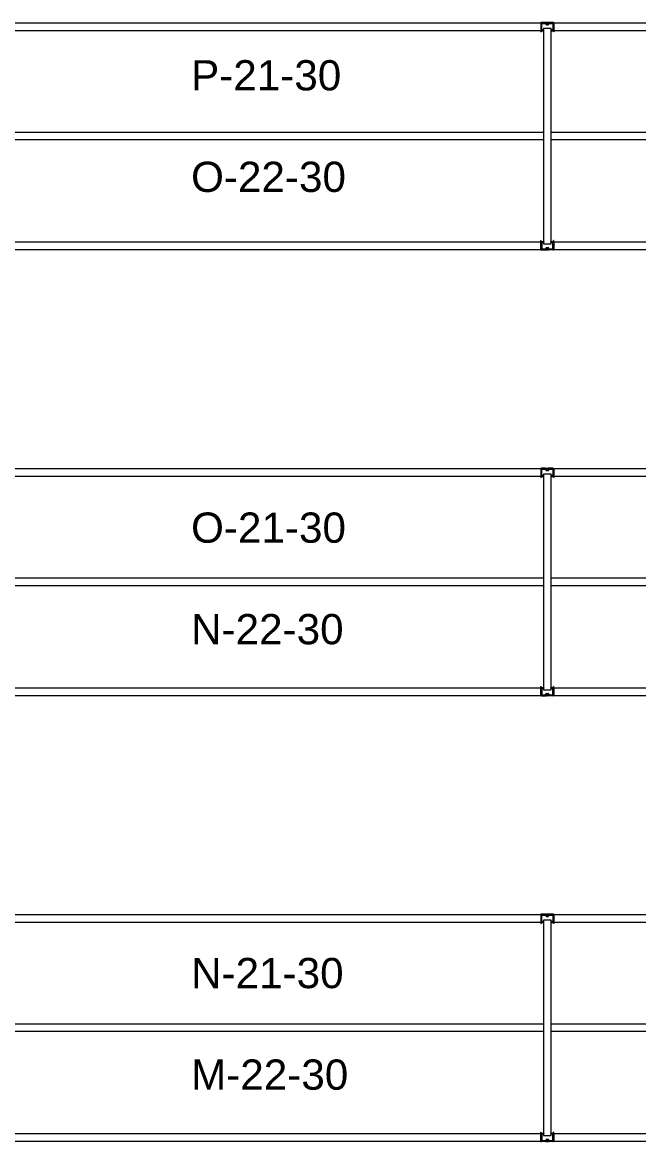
# Model space of a CAD drawing. Header units: inches. Extents: x 2743 to 10591, y -1604 to 5792.
# Drawn here: x 3132.8 to 3295.9, y 609.6 to 905.8 of the extents above; entities that cross this region are included whole.
import ezdxf

# ---------------------------------------------------------------- set-up
doc = ezdxf.new("R2010")
doc.units = ezdxf.units.IN
doc.header["$LTSCALE"] = 0.1875
doc.header["$MEASUREMENT"] = 0
for name, color, linetype, lineweight in [('22 Dimension', 7, 'Continuous', 5), ('32 Echelle', 160, 'Continuous', 15), ('33 Poutre', 30, 'Continuous', 15)]:
    doc.layers.add(name, color=color, linetype=linetype, lineweight=lineweight)
doc.styles.add('arial', font='')
doc.styles.get('arial').set_extended_font_data('Arial')

msp = doc.modelspace()

# ---------------------------------------------------------------- hatches: boundary and pattern name
at = {"layer": '32 Echelle'}
for points in [[(3270.70882, 903.49574), (3270.70882, 903.68324), (3270.52132, 903.68324)], [(3270.70882, 903.49574), (3270.70882, 903.68324), (3270.52132, 903.68324)], [(3272.70882, 903.49574), (3272.70882, 903.68324), (3272.89632, 903.68324)], [(3272.70882, 903.49574), (3272.70882, 903.68324), (3272.89632, 903.68324)], [(3270.70882, 847.87074), (3270.70882, 847.68324), (3270.52132, 847.68324)], [(3270.70882, 847.87074), (3270.70882, 847.68324), (3270.52132, 847.68324)], [(3272.70882, 847.87074), (3272.70882, 847.68324), (3272.89632, 847.68324)], [(3272.70882, 847.87074), (3272.70882, 847.68324), (3272.89632, 847.68324)], [(3270.70882, 785.49574), (3270.70882, 785.68324), (3270.52132, 785.68324)], [(3270.70882, 785.49574), (3270.70882, 785.68324), (3270.52132, 785.68324)], [(3272.70882, 785.49574), (3272.70882, 785.68324), (3272.89632, 785.68324)], [(3272.70882, 785.49574), (3272.70882, 785.68324), (3272.89632, 785.68324)], [(3270.70882, 729.87074), (3270.70882, 729.68324), (3270.52132, 729.68324)], [(3270.70882, 729.87074), (3270.70882, 729.68324), (3270.52132, 729.68324)], [(3272.70882, 729.87074), (3272.70882, 729.68324), (3272.89632, 729.68324)], [(3272.70882, 729.87074), (3272.70882, 729.68324), (3272.89632, 729.68324)], [(3270.70882, 667.49574), (3270.70882, 667.68324), (3270.52132, 667.68324)], [(3270.70882, 667.49574), (3270.70882, 667.68324), (3270.52132, 667.68324)], [(3272.70882, 667.49574), (3272.70882, 667.68324), (3272.89632, 667.68324)], [(3272.70882, 667.49574), (3272.70882, 667.68324), (3272.89632, 667.68324)], [(3270.70882, 611.87074), (3270.70882, 611.68324), (3270.52132, 611.68324)], [(3270.70882, 611.87074), (3270.70882, 611.68324), (3270.52132, 611.68324)], [(3272.70882, 611.87074), (3272.70882, 611.68324), (3272.89632, 611.68324)], [(3272.70882, 611.87074), (3272.70882, 611.68324), (3272.89632, 611.68324)]]:
    msp.add_hatch(color=256, dxfattribs=at).paths.add_polyline_path(points)

# ---------------------------------------------------------------- linework, layer by layer
at = {"layer": '22 Dimension'}
for p, q in [((3270.70882, 876.68324), (3125.08382, 876.68324)), ((3270.70882, 874.68324), (3125.08382, 874.68324)), ((3418.33382, 876.68324), (3272.70882, 876.68324)), ((3418.33382, 874.68324), (3272.70882, 874.68324)), ((3270.70882, 758.68324), (3125.08382, 758.68324)), ((3418.33382, 758.68324), (3272.70882, 758.68324)), ((3270.70882, 756.68324), (3125.08382, 756.68324)), ((3418.33382, 756.68324), (3272.70882, 756.68324)), ((3270.70882, 640.68324), (3125.08382, 640.68324)), ((3418.33382, 640.68324), (3272.70882, 640.68324)), ((3270.70882, 638.68324), (3125.08382, 638.68324)), ((3418.33382, 638.68324), (3272.70882, 638.68324))]:
    msp.add_line(p, q, dxfattribs=at)
at = {"layer": '32 Echelle', "linetype": 'Continuous', "lineweight": 25}
for p, q in [((3270.08386, 905.49949), (3270.08386, 903.86699)), ((3270.08386, 905.49949), (3270.08386, 903.86699)), ((3270.17386, 903.86699), (3270.17386, 905.49949)), ((3270.17386, 903.86699), (3270.17386, 905.49949)), ((3271.19645, 905.68324), (3270.26761, 905.68324)), ((3271.19645, 905.68324), (3270.26761, 905.68324)), ((3270.26761, 905.59324), (3271.19645, 905.59324)), ((3270.26761, 905.59324), (3271.19645, 905.59324)), ((3270.68386, 903.77324), (3270.26761, 903.77324)), ((3270.68386, 903.77324), (3270.26761, 903.77324)), ((3270.26761, 903.68324), (3270.68386, 903.68324)), ((3270.26761, 903.68324), (3270.68386, 903.68324)), ((3270.68386, 903.68324), (3270.68386, 903.77324)), ((3270.68386, 903.68324), (3270.68386, 903.77324)), ((3271.2861, 905.5269), (3271.33001, 905.38326)), ((3271.2861, 905.5269), (3271.33001, 905.38326)), ((3271.41608, 905.40958), (3271.37217, 905.55321)), ((3271.41608, 905.40958), (3271.37217, 905.55321)), ((3271.9119, 905.34324), (3271.50573, 905.34324)), ((3271.9119, 905.34324), (3271.50573, 905.34324)), ((3271.50573, 905.25324), (3271.9119, 905.25324)), ((3271.50573, 905.25324), (3271.9119, 905.25324)), ((3272.04547, 905.55321), (3272.00155, 905.40958)), ((3272.04547, 905.55321), (3272.00155, 905.40958)), ((3272.08762, 905.38326), (3272.13153, 905.5269)), ((3272.08762, 905.38326), (3272.13153, 905.5269)), ((3273.15002, 905.68324), (3272.22119, 905.68324)), ((3273.15002, 905.68324), (3272.22119, 905.68324)), ((3272.22119, 905.59324), (3273.15002, 905.59324)), ((3272.22119, 905.59324), (3273.15002, 905.59324)), ((3273.15002, 903.77324), (3272.73377, 903.77324)), ((3272.73377, 903.77324), (3272.73377, 903.68324)), ((3273.15002, 903.77324), (3272.73377, 903.77324)), ((3272.73377, 903.77324), (3272.73377, 903.68324)), ((3272.73377, 903.68324), (3273.15002, 903.68324)), ((3272.73377, 903.68324), (3273.15002, 903.68324)), ((3273.24377, 905.49949), (3273.24377, 903.86699)), ((3273.24377, 905.49949), (3273.24377, 903.86699)), ((3273.33377, 903.86699), (3273.33377, 905.49949)), ((3273.33377, 903.86699), (3273.33377, 905.49949)), ((3270.08386, 845.86699), (3270.08386, 847.49949)), ((3270.08386, 845.86699), (3270.08386, 847.49949)), ((3270.17386, 847.49949), (3270.17386, 845.86699)), ((3270.17386, 847.49949), (3270.17386, 845.86699)), ((3270.26761, 847.68324), (3270.68386, 847.68324)), ((3270.26761, 847.68324), (3270.68386, 847.68324)), ((3270.68386, 847.59324), (3270.26761, 847.59324)), ((3270.68386, 847.59324), (3270.26761, 847.59324)), ((3270.68386, 847.68324), (3270.68386, 847.59324)), ((3270.68386, 847.68324), (3270.68386, 847.59324)), ((3272.73377, 847.68324), (3273.15002, 847.68324)), ((3272.73377, 847.59324), (3272.73377, 847.68324)), ((3272.73377, 847.68324), (3273.15002, 847.68324)), ((3272.73377, 847.59324), (3272.73377, 847.68324)), ((3273.15002, 847.59324), (3272.73377, 847.59324)), ((3273.15002, 847.59324), (3272.73377, 847.59324)), ((3273.24377, 845.86699), (3273.24377, 847.49949)), ((3273.24377, 845.86699), (3273.24377, 847.49949)), ((3273.33377, 847.49949), (3273.33377, 845.86699)), ((3273.33377, 847.49949), (3273.33377, 845.86699)), ((3270.26761, 845.77324), (3271.19645, 845.77324)), ((3270.26761, 845.77324), (3271.19645, 845.77324)), ((3271.19645, 845.68324), (3270.26761, 845.68324)), ((3271.19645, 845.68324), (3270.26761, 845.68324)), ((3271.2861, 845.83958), (3271.33001, 845.98321)), ((3271.2861, 845.83958), (3271.33001, 845.98321)), ((3271.41608, 845.9569), (3271.37217, 845.81326)), ((3271.41608, 845.9569), (3271.37217, 845.81326)), ((3271.50573, 846.11324), (3271.9119, 846.11324)), ((3271.50573, 846.11324), (3271.9119, 846.11324)), ((3271.9119, 846.02324), (3271.50573, 846.02324)), ((3271.9119, 846.02324), (3271.50573, 846.02324)), ((3272.04547, 845.81326), (3272.00155, 845.9569)), ((3272.04547, 845.81326), (3272.00155, 845.9569)), ((3272.08762, 845.98321), (3272.13153, 845.83958)), ((3272.08762, 845.98321), (3272.13153, 845.83958)), ((3272.22119, 845.77324), (3273.15002, 845.77324)), ((3272.22119, 845.77324), (3273.15002, 845.77324)), ((3273.15002, 845.68324), (3272.22119, 845.68324)), ((3273.15002, 845.68324), (3272.22119, 845.68324)), ((3270.08386, 787.49949), (3270.08386, 785.86699)), ((3270.08386, 787.49949), (3270.08386, 785.86699)), ((3270.17386, 785.86699), (3270.17386, 787.49949)), ((3270.17386, 785.86699), (3270.17386, 787.49949)), ((3271.19645, 787.68324), (3270.26761, 787.68324)), ((3271.19645, 787.68324), (3270.26761, 787.68324)), ((3270.26761, 787.59324), (3271.19645, 787.59324)), ((3270.26761, 787.59324), (3271.19645, 787.59324)), ((3270.68386, 785.77324), (3270.26761, 785.77324)), ((3270.68386, 785.77324), (3270.26761, 785.77324)), ((3270.26761, 785.68324), (3270.68386, 785.68324)), ((3270.26761, 785.68324), (3270.68386, 785.68324)), ((3270.68386, 785.68324), (3270.68386, 785.77324)), ((3270.68386, 785.68324), (3270.68386, 785.77324)), ((3271.2861, 787.5269), (3271.33001, 787.38326)), ((3271.2861, 787.5269), (3271.33001, 787.38326)), ((3271.41608, 787.40958), (3271.37217, 787.55321)), ((3271.41608, 787.40958), (3271.37217, 787.55321)), ((3271.9119, 787.34324), (3271.50573, 787.34324)), ((3271.9119, 787.34324), (3271.50573, 787.34324)), ((3271.50573, 787.25324), (3271.9119, 787.25324)), ((3271.50573, 787.25324), (3271.9119, 787.25324)), ((3272.04547, 787.55321), (3272.00155, 787.40958)), ((3272.04547, 787.55321), (3272.00155, 787.40958)), ((3272.08762, 787.38326), (3272.13153, 787.5269)), ((3272.08762, 787.38326), (3272.13153, 787.5269)), ((3273.15002, 787.68324), (3272.22119, 787.68324)), ((3273.15002, 787.68324), (3272.22119, 787.68324)), ((3272.22119, 787.59324), (3273.15002, 787.59324)), ((3272.22119, 787.59324), (3273.15002, 787.59324)), ((3273.15002, 785.77324), (3272.73377, 785.77324)), ((3272.73377, 785.77324), (3272.73377, 785.68324)), ((3273.15002, 785.77324), (3272.73377, 785.77324)), ((3272.73377, 785.77324), (3272.73377, 785.68324)), ((3272.73377, 785.68324), (3273.15002, 785.68324)), ((3272.73377, 785.68324), (3273.15002, 785.68324)), ((3273.24377, 787.49949), (3273.24377, 785.86699)), ((3273.24377, 787.49949), (3273.24377, 785.86699)), ((3273.33377, 785.86699), (3273.33377, 787.49949)), ((3273.33377, 785.86699), (3273.33377, 787.49949)), ((3270.08386, 727.86699), (3270.08386, 729.49949)), ((3270.08386, 727.86699), (3270.08386, 729.49949)), ((3270.17386, 729.49949), (3270.17386, 727.86699)), ((3270.17386, 729.49949), (3270.17386, 727.86699)), ((3270.26761, 729.68324), (3270.68386, 729.68324)), ((3270.26761, 729.68324), (3270.68386, 729.68324)), ((3270.68386, 729.59324), (3270.26761, 729.59324)), ((3270.68386, 729.59324), (3270.26761, 729.59324)), ((3270.68386, 729.68324), (3270.68386, 729.59324)), ((3270.68386, 729.68324), (3270.68386, 729.59324)), ((3272.73377, 729.68324), (3273.15002, 729.68324)), ((3272.73377, 729.59324), (3272.73377, 729.68324)), ((3272.73377, 729.68324), (3273.15002, 729.68324)), ((3272.73377, 729.59324), (3272.73377, 729.68324)), ((3273.15002, 729.59324), (3272.73377, 729.59324)), ((3273.15002, 729.59324), (3272.73377, 729.59324)), ((3273.24377, 727.86699), (3273.24377, 729.49949)), ((3273.24377, 727.86699), (3273.24377, 729.49949)), ((3273.33377, 729.49949), (3273.33377, 727.86699)), ((3273.33377, 729.49949), (3273.33377, 727.86699)), ((3270.26761, 727.77324), (3271.19645, 727.77324)), ((3270.26761, 727.77324), (3271.19645, 727.77324)), ((3271.19645, 727.68324), (3270.26761, 727.68324)), ((3271.19645, 727.68324), (3270.26761, 727.68324)), ((3271.2861, 727.83958), (3271.33001, 727.98321)), ((3271.2861, 727.83958), (3271.33001, 727.98321)), ((3271.41608, 727.9569), (3271.37217, 727.81326)), ((3271.41608, 727.9569), (3271.37217, 727.81326)), ((3271.50573, 728.11324), (3271.9119, 728.11324)), ((3271.50573, 728.11324), (3271.9119, 728.11324)), ((3271.9119, 728.02324), (3271.50573, 728.02324)), ((3271.9119, 728.02324), (3271.50573, 728.02324)), ((3272.04547, 727.81326), (3272.00155, 727.9569)), ((3272.04547, 727.81326), (3272.00155, 727.9569)), ((3272.08762, 727.98321), (3272.13153, 727.83958)), ((3272.08762, 727.98321), (3272.13153, 727.83958)), ((3272.22119, 727.77324), (3273.15002, 727.77324)), ((3272.22119, 727.77324), (3273.15002, 727.77324)), ((3273.15002, 727.68324), (3272.22119, 727.68324)), ((3273.15002, 727.68324), (3272.22119, 727.68324)), ((3270.08386, 669.49949), (3270.08386, 667.86699)), ((3270.08386, 669.49949), (3270.08386, 667.86699)), ((3270.17386, 667.86699), (3270.17386, 669.49949)), ((3270.17386, 667.86699), (3270.17386, 669.49949)), ((3271.19645, 669.68324), (3270.26761, 669.68324)), ((3271.19645, 669.68324), (3270.26761, 669.68324)), ((3270.26761, 669.59324), (3271.19645, 669.59324)), ((3270.26761, 669.59324), (3271.19645, 669.59324)), ((3271.2861, 669.5269), (3271.33001, 669.38326)), ((3271.2861, 669.5269), (3271.33001, 669.38326)), ((3271.41608, 669.40958), (3271.37217, 669.55321)), ((3271.41608, 669.40958), (3271.37217, 669.55321)), ((3272.04547, 669.55321), (3272.00155, 669.40958)), ((3272.04547, 669.55321), (3272.00155, 669.40958)), ((3272.08762, 669.38326), (3272.13153, 669.5269)), ((3272.08762, 669.38326), (3272.13153, 669.5269)), ((3273.15002, 669.68324), (3272.22119, 669.68324)), ((3273.15002, 669.68324), (3272.22119, 669.68324)), ((3272.22119, 669.59324), (3273.15002, 669.59324)), ((3272.22119, 669.59324), (3273.15002, 669.59324)), ((3273.24377, 669.49949), (3273.24377, 667.86699)), ((3273.24377, 669.49949), (3273.24377, 667.86699)), ((3273.33377, 667.86699), (3273.33377, 669.49949)), ((3273.33377, 667.86699), (3273.33377, 669.49949)), ((3270.68386, 667.77324), (3270.26761, 667.77324)), ((3270.68386, 667.77324), (3270.26761, 667.77324)), ((3270.26761, 667.68324), (3270.68386, 667.68324)), ((3270.26761, 667.68324), (3270.68386, 667.68324)), ((3270.68386, 667.68324), (3270.68386, 667.77324)), ((3270.68386, 667.68324), (3270.68386, 667.77324)), ((3271.9119, 669.34324), (3271.50573, 669.34324)), ((3271.9119, 669.34324), (3271.50573, 669.34324)), ((3271.50573, 669.25324), (3271.9119, 669.25324)), ((3271.50573, 669.25324), (3271.9119, 669.25324)), ((3273.15002, 667.77324), (3272.73377, 667.77324)), ((3272.73377, 667.77324), (3272.73377, 667.68324)), ((3273.15002, 667.77324), (3272.73377, 667.77324)), ((3272.73377, 667.77324), (3272.73377, 667.68324)), ((3272.73377, 667.68324), (3273.15002, 667.68324)), ((3272.73377, 667.68324), (3273.15002, 667.68324)), ((3270.08386, 609.86699), (3270.08386, 611.49949)), ((3270.08386, 609.86699), (3270.08386, 611.49949)), ((3270.17386, 611.49949), (3270.17386, 609.86699)), ((3270.17386, 611.49949), (3270.17386, 609.86699)), ((3270.26761, 611.68324), (3270.68386, 611.68324)), ((3270.26761, 611.68324), (3270.68386, 611.68324)), ((3270.68386, 611.59324), (3270.26761, 611.59324)), ((3270.68386, 611.59324), (3270.26761, 611.59324)), ((3270.68386, 611.68324), (3270.68386, 611.59324)), ((3270.68386, 611.68324), (3270.68386, 611.59324)), ((3272.73377, 611.68324), (3273.15002, 611.68324)), ((3272.73377, 611.59324), (3272.73377, 611.68324)), ((3272.73377, 611.68324), (3273.15002, 611.68324)), ((3272.73377, 611.59324), (3272.73377, 611.68324)), ((3273.15002, 611.59324), (3272.73377, 611.59324)), ((3273.15002, 611.59324), (3272.73377, 611.59324)), ((3273.24377, 609.86699), (3273.24377, 611.49949)), ((3273.24377, 609.86699), (3273.24377, 611.49949)), ((3273.33377, 611.49949), (3273.33377, 609.86699)), ((3273.33377, 611.49949), (3273.33377, 609.86699)), ((3270.26761, 609.77324), (3271.19645, 609.77324)), ((3270.26761, 609.77324), (3271.19645, 609.77324)), ((3271.19645, 609.68324), (3270.26761, 609.68324)), ((3271.19645, 609.68324), (3270.26761, 609.68324)), ((3271.2861, 609.83958), (3271.33001, 609.98321)), ((3271.2861, 609.83958), (3271.33001, 609.98321)), ((3271.41608, 609.9569), (3271.37217, 609.81326)), ((3271.41608, 609.9569), (3271.37217, 609.81326)), ((3271.50573, 610.11324), (3271.9119, 610.11324)), ((3271.50573, 610.11324), (3271.9119, 610.11324)), ((3271.9119, 610.02324), (3271.50573, 610.02324)), ((3271.9119, 610.02324), (3271.50573, 610.02324)), ((3272.04547, 609.81326), (3272.00155, 609.9569)), ((3272.04547, 609.81326), (3272.00155, 609.9569)), ((3272.08762, 609.98321), (3272.13153, 609.83958)), ((3272.08762, 609.98321), (3272.13153, 609.83958)), ((3272.22119, 609.77324), (3273.15002, 609.77324)), ((3272.22119, 609.77324), (3273.15002, 609.77324)), ((3273.15002, 609.68324), (3272.22119, 609.68324)), ((3273.15002, 609.68324), (3272.22119, 609.68324))]:
    msp.add_line(p, q, dxfattribs=at)
at = {"layer": '32 Echelle'}
for p, q in [((3270.70882, 903.68324), (3270.52132, 903.68324)), ((3270.70882, 903.49574), (3270.52132, 903.68324)), ((3270.70882, 903.68324), (3270.52132, 903.68324)), ((3270.70882, 903.49574), (3270.52132, 903.68324)), ((3272.70882, 904.18324), (3270.70882, 904.18324)), ((3270.70882, 904.18324), (3270.70882, 847.18324)), ((3272.70882, 904.18324), (3270.70882, 904.18324)), ((3270.70882, 904.18324), (3270.70882, 847.18324)), ((3270.70882, 903.49574), (3270.70882, 903.68324)), ((3270.70882, 903.49574), (3270.70882, 903.68324)), ((3272.70882, 847.18324), (3272.70882, 904.18324)), ((3272.70882, 847.18324), (3272.70882, 904.18324)), ((3272.70882, 903.68324), (3272.89632, 903.68324)), ((3272.70882, 903.49574), (3272.70882, 903.68324)), ((3272.70882, 903.49574), (3272.89632, 903.68324)), ((3272.70882, 903.68324), (3272.89632, 903.68324)), ((3272.70882, 903.49574), (3272.70882, 903.68324)), ((3272.70882, 903.49574), (3272.89632, 903.68324)), ((3270.70882, 847.87074), (3270.52132, 847.68324)), ((3270.70882, 847.87074), (3270.52132, 847.68324)), ((3270.70882, 847.68324), (3270.52132, 847.68324)), ((3270.70882, 847.68324), (3270.52132, 847.68324)), ((3270.70882, 847.87074), (3270.70882, 847.68324)), ((3270.70882, 847.87074), (3270.70882, 847.68324)), ((3272.70882, 847.87074), (3272.70882, 847.68324)), ((3272.70882, 847.87074), (3272.89632, 847.68324)), ((3272.70882, 847.87074), (3272.70882, 847.68324)), ((3272.70882, 847.87074), (3272.89632, 847.68324)), ((3272.70882, 847.68324), (3272.89632, 847.68324)), ((3272.70882, 847.68324), (3272.89632, 847.68324)), ((3270.70882, 847.18324), (3272.70882, 847.18324)), ((3270.70882, 847.18324), (3272.70882, 847.18324)), ((3270.70882, 785.68324), (3270.52132, 785.68324)), ((3270.70882, 785.49574), (3270.52132, 785.68324)), ((3270.70882, 785.68324), (3270.52132, 785.68324)), ((3270.70882, 785.49574), (3270.52132, 785.68324)), ((3272.70882, 786.18324), (3270.70882, 786.18324)), ((3270.70882, 786.18324), (3270.70882, 729.18324)), ((3272.70882, 786.18324), (3270.70882, 786.18324)), ((3270.70882, 786.18324), (3270.70882, 729.18324)), ((3270.70882, 785.49574), (3270.70882, 785.68324)), ((3270.70882, 785.49574), (3270.70882, 785.68324)), ((3272.70882, 729.18324), (3272.70882, 786.18324)), ((3272.70882, 729.18324), (3272.70882, 786.18324)), ((3272.70882, 785.68324), (3272.89632, 785.68324)), ((3272.70882, 785.49574), (3272.70882, 785.68324)), ((3272.70882, 785.49574), (3272.89632, 785.68324)), ((3272.70882, 785.68324), (3272.89632, 785.68324)), ((3272.70882, 785.49574), (3272.70882, 785.68324)), ((3272.70882, 785.49574), (3272.89632, 785.68324)), ((3270.70882, 729.87074), (3270.52132, 729.68324)), ((3270.70882, 729.87074), (3270.52132, 729.68324)), ((3270.70882, 729.68324), (3270.52132, 729.68324)), ((3270.70882, 729.68324), (3270.52132, 729.68324)), ((3270.70882, 729.87074), (3270.70882, 729.68324)), ((3270.70882, 729.87074), (3270.70882, 729.68324)), ((3270.70882, 729.18324), (3272.70882, 729.18324)), ((3270.70882, 729.18324), (3272.70882, 729.18324)), ((3272.70882, 729.87074), (3272.70882, 729.68324)), ((3272.70882, 729.87074), (3272.89632, 729.68324)), ((3272.70882, 729.87074), (3272.70882, 729.68324)), ((3272.70882, 729.87074), (3272.89632, 729.68324)), ((3272.70882, 729.68324), (3272.89632, 729.68324)), ((3272.70882, 729.68324), (3272.89632, 729.68324)), ((3270.70882, 667.68324), (3270.52132, 667.68324)), ((3270.70882, 667.49574), (3270.52132, 667.68324)), ((3270.70882, 667.68324), (3270.52132, 667.68324)), ((3270.70882, 667.49574), (3270.52132, 667.68324)), ((3272.70882, 668.18324), (3270.70882, 668.18324)), ((3270.70882, 668.18324), (3270.70882, 611.18324)), ((3272.70882, 668.18324), (3270.70882, 668.18324)), ((3270.70882, 668.18324), (3270.70882, 611.18324)), ((3270.70882, 667.49574), (3270.70882, 667.68324)), ((3270.70882, 667.49574), (3270.70882, 667.68324)), ((3272.70882, 611.18324), (3272.70882, 668.18324)), ((3272.70882, 611.18324), (3272.70882, 668.18324)), ((3272.70882, 667.68324), (3272.89632, 667.68324)), ((3272.70882, 667.49574), (3272.70882, 667.68324)), ((3272.70882, 667.49574), (3272.89632, 667.68324)), ((3272.70882, 667.68324), (3272.89632, 667.68324)), ((3272.70882, 667.49574), (3272.70882, 667.68324)), ((3272.70882, 667.49574), (3272.89632, 667.68324)), ((3270.70882, 611.87074), (3270.52132, 611.68324)), ((3270.70882, 611.87074), (3270.52132, 611.68324)), ((3270.70882, 611.68324), (3270.52132, 611.68324)), ((3270.70882, 611.68324), (3270.52132, 611.68324)), ((3270.70882, 611.87074), (3270.70882, 611.68324)), ((3270.70882, 611.87074), (3270.70882, 611.68324)), ((3270.70882, 611.18324), (3272.70882, 611.18324)), ((3270.70882, 611.18324), (3272.70882, 611.18324)), ((3272.70882, 611.87074), (3272.70882, 611.68324)), ((3272.70882, 611.87074), (3272.89632, 611.68324)), ((3272.70882, 611.87074), (3272.70882, 611.68324)), ((3272.70882, 611.87074), (3272.89632, 611.68324)), ((3272.70882, 611.68324), (3272.89632, 611.68324)), ((3272.70882, 611.68324), (3272.89632, 611.68324))]:
    msp.add_line(p, q, dxfattribs=at)
at = {"layer": '32 Echelle', "linetype": 'Continuous', "lineweight": 25}
for centre, radius, start, end in [((3270.26761, 905.49949), 0.18375, 90, 180), ((3270.26761, 905.49949), 0.18375, 90, 180), ((3270.26761, 903.86699), 0.18375, 180, 270), ((3270.26761, 903.86699), 0.18375, 180, 270), ((3270.26761, 905.49949), 0.09375, 90, 180), ((3270.26761, 905.49949), 0.09375, 90, 180), ((3270.26761, 903.86699), 0.09375, 180, 270), ((3270.26761, 903.86699), 0.09375, 180, 270), ((3271.19645, 905.49949), 0.18375, 17, 90), ((3271.19645, 905.49949), 0.18375, 17, 90), ((3271.19645, 905.49949), 0.09375, 17, 90), ((3271.19645, 905.49949), 0.09375, 17, 90), ((3271.50573, 905.43699), 0.18375, 197, 270), ((3271.50573, 905.43699), 0.18375, 197, 270), ((3271.50573, 905.43699), 0.09375, 197, 270), ((3271.50573, 905.43699), 0.09375, 197, 270), ((3271.9119, 905.43699), 0.09375, 270, 343), ((3271.9119, 905.43699), 0.09375, 270, 343), ((3271.9119, 905.43699), 0.18375, 270, 343), ((3271.9119, 905.43699), 0.18375, 270, 343), ((3272.22119, 905.49949), 0.18375, 90, 163), ((3272.22119, 905.49949), 0.18375, 90, 163), ((3272.22119, 905.49949), 0.09375, 90, 163), ((3272.22119, 905.49949), 0.09375, 90, 163), ((3273.15002, 905.49949), 0.18375, 0, 90), ((3273.15002, 905.49949), 0.18375, 0, 90), ((3273.15002, 905.49949), 0.09375, 0, 90), ((3273.15002, 905.49949), 0.09375, 0, 90), ((3273.15002, 903.86699), 0.09375, 270, 0), ((3273.15002, 903.86699), 0.18375, 270, 0), ((3273.15002, 903.86699), 0.09375, 270, 0), ((3273.15002, 903.86699), 0.18375, 270, 0), ((3270.26761, 847.49949), 0.18375, 90, 180), ((3270.26761, 847.49949), 0.18375, 90, 180), ((3270.26761, 847.49949), 0.09375, 90, 180), ((3270.26761, 847.49949), 0.09375, 90, 180), ((3273.15002, 847.49949), 0.18375, 0, 90), ((3273.15002, 847.49949), 0.18375, 0, 90), ((3273.15002, 847.49949), 0.09375, 0, 90), ((3273.15002, 847.49949), 0.09375, 0, 90), ((3270.26761, 845.86699), 0.18375, 180, 270), ((3270.26761, 845.86699), 0.18375, 180, 270), ((3270.26761, 845.86699), 0.09375, 180, 270), ((3270.26761, 845.86699), 0.09375, 180, 270), ((3271.19645, 845.86699), 0.09375, 270, 343), ((3271.19645, 845.86699), 0.09375, 270, 343), ((3271.19645, 845.86699), 0.18375, 270, 343), ((3271.19645, 845.86699), 0.18375, 270, 343), ((3271.50573, 845.92949), 0.18375, 90, 163), ((3271.50573, 845.92949), 0.18375, 90, 163), ((3271.50573, 845.92949), 0.09375, 90, 163), ((3271.50573, 845.92949), 0.09375, 90, 163), ((3271.9119, 845.92949), 0.18375, 17, 90), ((3271.9119, 845.92949), 0.18375, 17, 90), ((3271.9119, 845.92949), 0.09375, 17, 90), ((3271.9119, 845.92949), 0.09375, 17, 90), ((3272.22119, 845.86699), 0.18375, 197, 270), ((3272.22119, 845.86699), 0.18375, 197, 270), ((3272.22119, 845.86699), 0.09375, 197, 270), ((3272.22119, 845.86699), 0.09375, 197, 270), ((3273.15002, 845.86699), 0.09375, 270, 0), ((3273.15002, 845.86699), 0.18375, 270, 0), ((3273.15002, 845.86699), 0.09375, 270, 0), ((3273.15002, 845.86699), 0.18375, 270, 0), ((3270.26761, 787.49949), 0.18375, 90, 180), ((3270.26761, 787.49949), 0.18375, 90, 180), ((3270.26761, 785.86699), 0.18375, 180, 270), ((3270.26761, 785.86699), 0.18375, 180, 270), ((3270.26761, 787.49949), 0.09375, 90, 180), ((3270.26761, 787.49949), 0.09375, 90, 180), ((3270.26761, 785.86699), 0.09375, 180, 270), ((3270.26761, 785.86699), 0.09375, 180, 270), ((3271.19645, 787.49949), 0.18375, 17, 90), ((3271.19645, 787.49949), 0.18375, 17, 90), ((3271.19645, 787.49949), 0.09375, 17, 90), ((3271.19645, 787.49949), 0.09375, 17, 90), ((3271.50573, 787.43699), 0.18375, 197, 270), ((3271.50573, 787.43699), 0.18375, 197, 270), ((3271.50573, 787.43699), 0.09375, 197, 270), ((3271.50573, 787.43699), 0.09375, 197, 270), ((3271.9119, 787.43699), 0.09375, 270, 343), ((3271.9119, 787.43699), 0.09375, 270, 343), ((3271.9119, 787.43699), 0.18375, 270, 343), ((3271.9119, 787.43699), 0.18375, 270, 343), ((3272.22119, 787.49949), 0.18375, 90, 163), ((3272.22119, 787.49949), 0.18375, 90, 163), ((3272.22119, 787.49949), 0.09375, 90, 163), ((3272.22119, 787.49949), 0.09375, 90, 163), ((3273.15002, 787.49949), 0.18375, 0, 90), ((3273.15002, 787.49949), 0.18375, 0, 90), ((3273.15002, 787.49949), 0.09375, 0, 90), ((3273.15002, 787.49949), 0.09375, 0, 90), ((3273.15002, 785.86699), 0.09375, 270, 0), ((3273.15002, 785.86699), 0.18375, 270, 0), ((3273.15002, 785.86699), 0.09375, 270, 0), ((3273.15002, 785.86699), 0.18375, 270, 0), ((3270.26761, 729.49949), 0.18375, 90, 180), ((3270.26761, 729.49949), 0.18375, 90, 180), ((3270.26761, 729.49949), 0.09375, 90, 180), ((3270.26761, 729.49949), 0.09375, 90, 180), ((3273.15002, 729.49949), 0.18375, 0, 90), ((3273.15002, 729.49949), 0.18375, 0, 90), ((3273.15002, 729.49949), 0.09375, 0, 90), ((3273.15002, 729.49949), 0.09375, 0, 90), ((3270.26761, 727.86699), 0.18375, 180, 270), ((3270.26761, 727.86699), 0.18375, 180, 270), ((3270.26761, 727.86699), 0.09375, 180, 270), ((3270.26761, 727.86699), 0.09375, 180, 270), ((3271.19645, 727.86699), 0.09375, 270, 343), ((3271.19645, 727.86699), 0.09375, 270, 343), ((3271.19645, 727.86699), 0.18375, 270, 343), ((3271.19645, 727.86699), 0.18375, 270, 343), ((3271.50573, 727.92949), 0.18375, 90, 163), ((3271.50573, 727.92949), 0.18375, 90, 163), ((3271.50573, 727.92949), 0.09375, 90, 163), ((3271.50573, 727.92949), 0.09375, 90, 163), ((3271.9119, 727.92949), 0.18375, 17, 90), ((3271.9119, 727.92949), 0.18375, 17, 90), ((3271.9119, 727.92949), 0.09375, 17, 90), ((3271.9119, 727.92949), 0.09375, 17, 90), ((3272.22119, 727.86699), 0.18375, 197, 270), ((3272.22119, 727.86699), 0.18375, 197, 270), ((3272.22119, 727.86699), 0.09375, 197, 270), ((3272.22119, 727.86699), 0.09375, 197, 270), ((3273.15002, 727.86699), 0.09375, 270, 0), ((3273.15002, 727.86699), 0.18375, 270, 0), ((3273.15002, 727.86699), 0.09375, 270, 0), ((3273.15002, 727.86699), 0.18375, 270, 0), ((3270.26761, 669.49949), 0.18375, 90, 180), ((3270.26761, 669.49949), 0.18375, 90, 180), ((3270.26761, 669.49949), 0.09375, 90, 180), ((3270.26761, 669.49949), 0.09375, 90, 180), ((3271.19645, 669.49949), 0.18375, 17, 90), ((3271.19645, 669.49949), 0.18375, 17, 90), ((3271.19645, 669.49949), 0.09375, 17, 90), ((3271.19645, 669.49949), 0.09375, 17, 90), ((3272.22119, 669.49949), 0.18375, 90, 163), ((3272.22119, 669.49949), 0.18375, 90, 163), ((3272.22119, 669.49949), 0.09375, 90, 163), ((3272.22119, 669.49949), 0.09375, 90, 163), ((3273.15002, 669.49949), 0.18375, 0, 90), ((3273.15002, 669.49949), 0.18375, 0, 90), ((3273.15002, 669.49949), 0.09375, 0, 90), ((3273.15002, 669.49949), 0.09375, 0, 90), ((3270.26761, 667.86699), 0.18375, 180, 270), ((3270.26761, 667.86699), 0.18375, 180, 270), ((3270.26761, 667.86699), 0.09375, 180, 270), ((3270.26761, 667.86699), 0.09375, 180, 270), ((3271.50573, 669.43699), 0.18375, 197, 270), ((3271.50573, 669.43699), 0.18375, 197, 270), ((3271.50573, 669.43699), 0.09375, 197, 270), ((3271.50573, 669.43699), 0.09375, 197, 270), ((3271.9119, 669.43699), 0.09375, 270, 343), ((3271.9119, 669.43699), 0.09375, 270, 343), ((3271.9119, 669.43699), 0.18375, 270, 343), ((3271.9119, 669.43699), 0.18375, 270, 343), ((3273.15002, 667.86699), 0.09375, 270, 0), ((3273.15002, 667.86699), 0.18375, 270, 0), ((3273.15002, 667.86699), 0.09375, 270, 0), ((3273.15002, 667.86699), 0.18375, 270, 0), ((3270.26761, 611.49949), 0.18375, 90, 180), ((3270.26761, 611.49949), 0.18375, 90, 180), ((3270.26761, 611.49949), 0.09375, 90, 180), ((3270.26761, 611.49949), 0.09375, 90, 180), ((3273.15002, 611.49949), 0.18375, 0, 90), ((3273.15002, 611.49949), 0.18375, 0, 90), ((3273.15002, 611.49949), 0.09375, 0, 90), ((3273.15002, 611.49949), 0.09375, 0, 90), ((3270.26761, 609.86699), 0.18375, 180, 270), ((3270.26761, 609.86699), 0.18375, 180, 270), ((3270.26761, 609.86699), 0.09375, 180, 270), ((3270.26761, 609.86699), 0.09375, 180, 270), ((3271.19645, 609.86699), 0.09375, 270, 343), ((3271.19645, 609.86699), 0.09375, 270, 343), ((3271.19645, 609.86699), 0.18375, 270, 343), ((3271.19645, 609.86699), 0.18375, 270, 343), ((3271.50573, 609.92949), 0.18375, 90, 163), ((3271.50573, 609.92949), 0.18375, 90, 163), ((3271.50573, 609.92949), 0.09375, 90, 163), ((3271.50573, 609.92949), 0.09375, 90, 163), ((3271.9119, 609.92949), 0.18375, 17, 90), ((3271.9119, 609.92949), 0.18375, 17, 90), ((3271.9119, 609.92949), 0.09375, 17, 90), ((3271.9119, 609.92949), 0.09375, 17, 90), ((3272.22119, 609.86699), 0.18375, 197, 270), ((3272.22119, 609.86699), 0.18375, 197, 270), ((3272.22119, 609.86699), 0.09375, 197, 270), ((3272.22119, 609.86699), 0.09375, 197, 270), ((3273.15002, 609.86699), 0.09375, 270, 0), ((3273.15002, 609.86699), 0.18375, 270, 0), ((3273.15002, 609.86699), 0.09375, 270, 0), ((3273.15002, 609.86699), 0.18375, 270, 0)]:
    msp.add_arc(centre, radius, start, end, dxfattribs=at)
at = {"layer": '33 Poutre'}
for p, q in [((3125.83382, 905.68324), (3269.95882, 905.68324)), ((3125.83382, 903.68324), (3269.95882, 903.68324)), ((3269.95882, 905.68324), (3269.95882, 903.68324)), ((3269.95882, 905.55824), (3269.95882, 903.30224)), ((3270.07782, 905.55824), (3270.07782, 903.30224)), ((3270.20282, 905.80224), (3271.46482, 905.80224)), ((3271.46482, 905.68324), (3270.20282, 905.68324)), ((3271.58982, 905.34324), (3271.58982, 905.55824)), ((3271.58982, 905.34324), (3271.70882, 905.34324)), ((3271.70882, 905.34324), (3271.70882, 905.55824)), ((3271.70882, 905.34324), (3271.70882, 905.55824)), ((3271.82782, 905.34324), (3271.70882, 905.34324)), ((3271.82782, 905.34324), (3271.82782, 905.55824)), ((3273.21482, 905.80224), (3271.95282, 905.80224)), ((3271.95282, 905.68324), (3273.21482, 905.68324)), ((3273.33982, 905.55824), (3273.33982, 903.30224)), ((3273.45882, 905.68324), (3417.58382, 905.68324)), ((3273.45882, 905.68324), (3273.45882, 903.68324)), ((3273.45882, 905.55824), (3273.45882, 903.30224)), ((3273.45882, 903.68324), (3417.58382, 903.68324)), ((3269.95882, 903.30224), (3270.07782, 903.30224)), ((3273.45882, 903.30224), (3273.33982, 903.30224)), ((3125.83382, 847.68324), (3269.95882, 847.68324)), ((3269.95882, 845.80824), (3269.95882, 848.06424)), ((3269.95882, 848.06424), (3270.07782, 848.06424)), ((3269.95882, 845.68324), (3269.95882, 847.68324)), ((3270.07782, 845.80824), (3270.07782, 848.06424)), ((3273.45882, 848.06424), (3273.33982, 848.06424)), ((3273.33982, 845.80824), (3273.33982, 848.06424)), ((3273.45882, 845.80824), (3273.45882, 848.06424)), ((3273.45882, 847.68324), (3417.58382, 847.68324)), ((3273.45882, 845.68324), (3273.45882, 847.68324)), ((3125.83382, 845.68324), (3269.95882, 845.68324)), ((3271.46482, 845.68324), (3270.20282, 845.68324)), ((3270.20282, 845.56424), (3271.46482, 845.56424)), ((3271.58982, 846.02324), (3271.58982, 845.80824)), ((3271.58982, 846.02324), (3271.70882, 846.02324)), ((3271.70882, 846.02324), (3271.70882, 845.80824)), ((3271.70882, 846.02324), (3271.70882, 845.80824)), ((3271.82782, 846.02324), (3271.70882, 846.02324)), ((3271.82782, 846.02324), (3271.82782, 845.80824)), ((3271.95282, 845.68324), (3273.21482, 845.68324)), ((3273.21482, 845.56424), (3271.95282, 845.56424)), ((3273.45882, 845.68324), (3417.58382, 845.68324)), ((3125.83382, 787.68324), (3269.95882, 787.68324)), ((3125.83382, 785.68324), (3269.95882, 785.68324)), ((3269.95882, 787.68324), (3269.95882, 785.68324)), ((3269.95882, 787.55824), (3269.95882, 785.30224)), ((3269.95882, 785.30224), (3270.07782, 785.30224)), ((3270.07782, 787.55824), (3270.07782, 785.30224)), ((3270.20282, 787.80224), (3271.46482, 787.80224)), ((3271.46482, 787.68324), (3270.20282, 787.68324)), ((3271.58982, 787.34324), (3271.58982, 787.55824)), ((3271.58982, 787.34324), (3271.70882, 787.34324)), ((3271.70882, 787.34324), (3271.70882, 787.55824)), ((3271.70882, 787.34324), (3271.70882, 787.55824)), ((3271.82782, 787.34324), (3271.70882, 787.34324)), ((3271.82782, 787.34324), (3271.82782, 787.55824)), ((3273.21482, 787.80224), (3271.95282, 787.80224)), ((3271.95282, 787.68324), (3273.21482, 787.68324)), ((3273.33982, 787.55824), (3273.33982, 785.30224)), ((3273.45882, 785.30224), (3273.33982, 785.30224)), ((3273.45882, 787.68324), (3417.58382, 787.68324)), ((3273.45882, 787.68324), (3273.45882, 785.68324)), ((3273.45882, 787.55824), (3273.45882, 785.30224)), ((3273.45882, 785.68324), (3417.58382, 785.68324)), ((3125.83382, 729.68324), (3269.95882, 729.68324)), ((3269.95882, 727.80824), (3269.95882, 730.06424)), ((3269.95882, 730.06424), (3270.07782, 730.06424)), ((3269.95882, 727.68324), (3269.95882, 729.68324)), ((3270.07782, 727.80824), (3270.07782, 730.06424)), ((3273.45882, 730.06424), (3273.33982, 730.06424)), ((3273.33982, 727.80824), (3273.33982, 730.06424)), ((3273.45882, 727.80824), (3273.45882, 730.06424)), ((3273.45882, 729.68324), (3417.58382, 729.68324)), ((3273.45882, 727.68324), (3273.45882, 729.68324)), ((3125.83382, 727.68324), (3269.95882, 727.68324)), ((3271.46482, 727.68324), (3270.20282, 727.68324)), ((3270.20282, 727.56424), (3271.46482, 727.56424)), ((3271.58982, 728.02324), (3271.58982, 727.80824)), ((3271.58982, 728.02324), (3271.70882, 728.02324)), ((3271.70882, 728.02324), (3271.70882, 727.80824)), ((3271.70882, 728.02324), (3271.70882, 727.80824)), ((3271.82782, 728.02324), (3271.70882, 728.02324)), ((3271.82782, 728.02324), (3271.82782, 727.80824)), ((3271.95282, 727.68324), (3273.21482, 727.68324)), ((3273.21482, 727.56424), (3271.95282, 727.56424)), ((3273.45882, 727.68324), (3417.58382, 727.68324)), ((3125.83382, 669.68324), (3269.95882, 669.68324)), ((3269.95882, 669.68324), (3269.95882, 667.68324)), ((3269.95882, 669.55824), (3269.95882, 667.30224)), ((3270.07782, 669.55824), (3270.07782, 667.30224)), ((3270.20282, 669.80224), (3271.46482, 669.80224)), ((3271.46482, 669.68324), (3270.20282, 669.68324)), ((3271.58982, 669.34324), (3271.58982, 669.55824)), ((3271.70882, 669.34324), (3271.70882, 669.55824)), ((3271.70882, 669.34324), (3271.70882, 669.55824)), ((3271.82782, 669.34324), (3271.82782, 669.55824)), ((3273.21482, 669.80224), (3271.95282, 669.80224)), ((3271.95282, 669.68324), (3273.21482, 669.68324)), ((3273.33982, 669.55824), (3273.33982, 667.30224)), ((3273.45882, 669.68324), (3417.58382, 669.68324)), ((3273.45882, 669.68324), (3273.45882, 667.68324)), ((3273.45882, 669.55824), (3273.45882, 667.30224)), ((3125.83382, 667.68324), (3269.95882, 667.68324)), ((3269.95882, 667.30224), (3270.07782, 667.30224)), ((3271.58982, 669.34324), (3271.70882, 669.34324)), ((3271.82782, 669.34324), (3271.70882, 669.34324)), ((3273.45882, 667.30224), (3273.33982, 667.30224)), ((3273.45882, 667.68324), (3417.58382, 667.68324)), ((3125.83382, 611.68324), (3269.95882, 611.68324)), ((3269.95882, 609.80824), (3269.95882, 612.06424)), ((3269.95882, 612.06424), (3270.07782, 612.06424)), ((3269.95882, 609.68324), (3269.95882, 611.68324)), ((3270.07782, 609.80824), (3270.07782, 612.06424)), ((3273.45882, 612.06424), (3273.33982, 612.06424)), ((3273.33982, 609.80824), (3273.33982, 612.06424)), ((3273.45882, 609.80824), (3273.45882, 612.06424)), ((3273.45882, 611.68324), (3417.58382, 611.68324)), ((3273.45882, 609.68324), (3273.45882, 611.68324)), ((3125.83382, 609.68324), (3269.95882, 609.68324)), ((3271.46482, 609.68324), (3270.20282, 609.68324)), ((3271.58982, 610.02324), (3271.58982, 609.80824)), ((3271.58982, 610.02324), (3271.70882, 610.02324)), ((3271.70882, 610.02324), (3271.70882, 609.80824)), ((3271.70882, 610.02324), (3271.70882, 609.80824)), ((3271.82782, 610.02324), (3271.70882, 610.02324)), ((3271.82782, 610.02324), (3271.82782, 609.80824)), ((3271.95282, 609.68324), (3273.21482, 609.68324)), ((3273.21482, 609.56424), (3271.95282, 609.56424)), ((3273.45882, 609.68324), (3417.58382, 609.68324))]:
    msp.add_line(p, q, dxfattribs=at)
for centre, radius, start, end in [((3270.20282, 905.55824), 0.244, 90, 180), ((3270.20282, 905.55824), 0.125, 90, 180), ((3271.46482, 905.55824), 0.244, 0, 90), ((3271.46482, 905.55824), 0.125, 0, 90), ((3271.95282, 905.55824), 0.244, 90, 180), ((3271.95282, 905.55824), 0.125, 90, 180), ((3273.21482, 905.55824), 0.244, 0, 90), ((3273.21482, 905.55824), 0.125, 0, 90), ((3270.20282, 845.80824), 0.244, 180, 270), ((3270.20282, 845.80824), 0.125, 180, 270), ((3271.46482, 845.80824), 0.125, 270, 0), ((3271.46482, 845.80824), 0.244, 270, 0), ((3271.95282, 845.80824), 0.244, 180, 270), ((3271.95282, 845.80824), 0.125, 180, 270), ((3273.21482, 845.80824), 0.244, 270, 0), ((3273.21482, 845.80824), 0.125, 270, 0), ((3270.20282, 787.55824), 0.244, 90, 180), ((3270.20282, 787.55824), 0.125, 90, 180), ((3271.46482, 787.55824), 0.244, 0, 90), ((3271.46482, 787.55824), 0.125, 0, 90), ((3271.95282, 787.55824), 0.244, 90, 180), ((3271.95282, 787.55824), 0.125, 90, 180), ((3273.21482, 787.55824), 0.244, 0, 90), ((3273.21482, 787.55824), 0.125, 0, 90), ((3270.20282, 727.80824), 0.244, 180, 270), ((3270.20282, 727.80824), 0.125, 180, 270), ((3271.46482, 727.80824), 0.125, 270, 0), ((3271.46482, 727.80824), 0.244, 270, 0), ((3271.95282, 727.80824), 0.244, 180, 270), ((3271.95282, 727.80824), 0.125, 180, 270), ((3273.21482, 727.80824), 0.244, 270, 0), ((3273.21482, 727.80824), 0.125, 270, 0), ((3270.20282, 669.55824), 0.244, 90, 180), ((3270.20282, 669.55824), 0.125, 90, 180), ((3271.46482, 669.55824), 0.244, 0, 90), ((3271.46482, 669.55824), 0.125, 0, 90), ((3271.95282, 669.55824), 0.244, 90, 180), ((3271.95282, 669.55824), 0.125, 90, 180), ((3273.21482, 669.55824), 0.244, 0, 90), ((3273.21482, 669.55824), 0.125, 0, 90), ((3270.20282, 609.80824), 0.244, 180, 270), ((3270.20282, 609.80824), 0.125, 180, 270), ((3271.46482, 609.80824), 0.125, 270, 0), ((3271.46482, 609.80824), 0.244, 270, 0), ((3271.95282, 609.80824), 0.244, 180, 270), ((3271.95282, 609.80824), 0.125, 180, 270), ((3273.21482, 609.80824), 0.244, 270, 0), ((3273.21482, 609.80824), 0.125, 270, 0)]:
    msp.add_arc(centre, radius, start, end, dxfattribs=at)

# ---------------------------------------------------------------- texts
at = {"layer": '22 Dimension', "char_height": 8, "attachment_point": 1, "style": 'arial'}
for s, insert in [('{\\fArial Unicode MS|b0|i0|c0|p2;\\C8;P-21-30}', (3177.42095, 895.79891)), ('{\\fArial Unicode MS|b0|i0|c0|p2;\\C8;O-22-30}', (3177.42095, 868.92637)), ('{\\fArial Unicode MS|b0|i0|c0|p2;\\C8;O-21-30}', (3177.42095, 776.07776)), ('{\\fArial Unicode MS|b0|i0|c0|p2;\\C8;N-22-30}', (3177.42095, 749.20522)), ('{\\fArial Unicode MS|b0|i0|c0|p2;\\C8;N-21-30}', (3177.42095, 658.17854)), ('{\\fArial Unicode MS|b0|i0|c0|p2;\\C8;M-22-30}', (3177.42095, 631.306))]:
    msp.add_mtext_dynamic_manual_height_columns(s, width=68.8901007, gutter_width=5, heights=[0], dxfattribs=dict(at, insert=insert))

doc.saveas('drawing.dxf')
